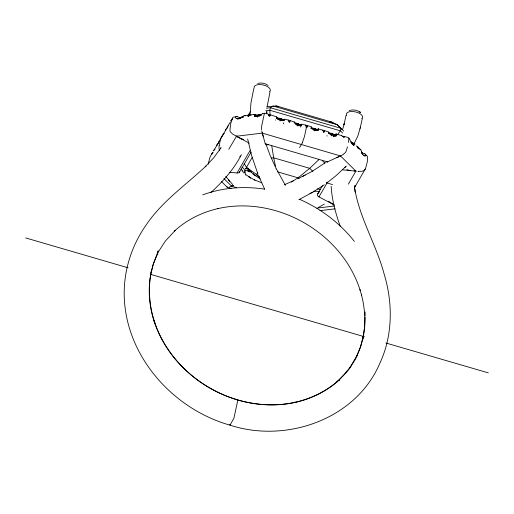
<?xml version="1.0" encoding="UTF-8"?>
<svg xmlns="http://www.w3.org/2000/svg" width="514" height="514" viewBox="0 0 514 514"><rect width="100%" height="100%" fill="white"/><g stroke="black" fill="none" stroke-linecap="round" stroke-linejoin="round"><path stroke-width="0.77" d="M250.292 111.589L251.012 102.646L253.794 88.53M365.197 317.009L364.715 326.872L363.057 337.589L363.25 336.58L360.545 346.616L356.748 356.234L357.609 354.461L349.777 367.953L350.882 366.321L344.386 374.423L336.927 381.748L337.711 381.08C324.045 392.998 306.871 400.56 289.029 403.477L289.504 403.394C233.086 412.729 173.096 376.768 154.759 322.599L154.926 323.068C149.677 307.655 148.019 290.975 150.698 274.881M288.714 120.456L288.759 121.683L289.286 122.178M305.939 125.763L306.113 126.952M218.315 142.661L219.253 141.266M324.559 130.909L323.904 132.233M326.731 161.717L326.731 161.897A1.009 0.456 -62 0 0 326.827 162.148L340.557 155.903M239.64 171.425L239.357 172.46A1.009 0.861 -15.6 0 1 239.01 172.762L237.333 173.006L229.54 172.254M229.906 424.365L229.874 424.86A3.335 0.443 -73.7 0 0 229.925 425.11L230.002 425.155C286.24 443.55 356.144 419.347 379.968 363.012C392.876 335.231 392.934 302.9 384.106 273.911C376.094 243.848 358.624 216.76 354.281 185.689M318.494 129.027L323.126 130.254A2.93 0.424 -75.4 0 1 323.158 130.524L323.242 131.745L323.781 132.239M243.366 172.935L242.814 170.995L240.815 169.055M267.229 106.237L270.043 91.781M307.308 126.123L306.807 127.151M301.692 124.182L305.862 125.146M208.292 164.217L209.603 158.286L210.926 155.241A3.682 3.161 -15.6 0 1 211.916 154.277L212.025 154.232M219.215 145.34L220.397 139.859A33.391 29.15 30.1 0 1 220.647 138.986L220.892 138.26A13.094 11.43 30.1 0 1 221.2 137.489L222.292 135.786M283.734 119.608C284.197 121.625 270.525 116.607 280.554 118.464L284.113 120.379L280.74 119.055L276.661 118.194M300.529 125.577L300.908 124.561M335.083 135.336L335.687 134.507M317.845 129.496L317.53 130.325M150.506 275.883L152.806 265.545L158.235 250.903L157.663 252.085M348.428 142.468L348.884 138.568A3.682 1.683 -62 0 0 348.653 137.758M245.692 169.209L245.891 168.226M284.525 119.177L288.65 120.128M351.492 142.686L350.998 142.121L353.381 145.121L352.456 143.136L351.036 141.903L353.523 145.186M351.974 143.085L351.531 142.5M352.373 143.547L352.019 142.847M361.535 152.118L361.83 152.831L361.451 152.529M362.158 153.018L362.46 154.104L361.875 152.594M277.611 118.882L277.701 118.471M283.4 120.565L283.49 120.16L280.554 118.464L276.776 118.079M289.453 121.272L289.196 121.902M299.861 125.095L297.593 123.437L294.74 123.437L301.05 125.789L297.593 123.437L295.717 123.122L298.788 124.015L301.153 125.345L300.394 125.634M296.205 123.951L297.779 124.022L301.153 125.345M300.504 125.673L300.523 125.127M306.357 126.746L307.006 125.712A7.472 0.983 -73.8 0 1 307.096 125.622M311.741 128.834L311.825 128.423L314.684 128.423L318.243 130.331L311.825 128.423M312.57 128.596L317.523 130.524M324.289 130.633A7.498 1.118 -73.2 0 0 324.186 130.723L323.479 131.79M336.214 136.126L331.716 133.389L328.864 133.396L333.278 134.764L335.719 136.075M330.335 133.903L331.909 133.974L335.276 135.304M333.766 136.756L334.653 135.079L331.716 133.389L328.574 133.03M335.173 135.741L334.653 135.079M346.05 115.438L343.937 124.812L344.322 123.219L344.239 123.559M269.265 116.402L269.291 115.11M362.299 118.689L360.32 127.466M249.02 171.181L250.594 171.252L250.504 171.663L248.249 171.078M334.794 135.889L335.147 134.983L336.818 135.471M239.331 118.188L239.428 117.777L243.038 116.729C231.101 121.497 240.828 117.07 243.013 117.372M241.606 117.571L241.696 117.16L243.058 117.192M254.681 116.331C256.19 114.808 263.753 116.382 258.388 114.879C257.649 115.213 253.717 116.023 254.681 116.331L254.771 115.926L258.388 114.879L260.926 115.001L258.201 115.329L258.388 114.879L259.564 115.168M257.649 115.566L261.35 115.316M259.827 115.714L259.917 115.303M347.464 146.914L346.173 151.135A3.682 1.683 -62 0 1 345.472 152.427L343.268 154.425M276.378 117.211L276.275 117.616M354.345 143.188L357.84 135.947L360.057 128.519M240.025 117.982L239.518 117.603A23.059 19.339 -72.3 0 0 238.991 117.333L237.262 116.717M359.973 128.853L360.404 127.125M265.828 143.702L265.481 144.267M344.014 124.478L342.69 129.162M280.136 120.97L280.554 118.464L276.628 118.419M297.176 125.943L297.779 124.022L297.593 123.437L297.253 123.572M301.679 124.24L299.932 125.712M314.26 130.922L314.684 128.423L311.535 128.057M331.299 135.895L331.716 133.389L328.478 133.255M318.468 129.142L316.695 130.601M284.512 119.235L282.488 120.629M221.181 137.508L221.637 137.617M225.697 129.695L227.072 127.755A2.923 2.576 36.4 0 1 227.387 127.549M216.657 145.314L218.039 143.361A3.816 3.309 26.3 0 1 218.733 143.014M262.5 132.644L262.281 133.12L265.295 143.875M319.579 191.51L317.877 193.572L317.395 195.224A1.009 0.758 64.3 0 0 317.549 195.673L318.976 196.888L333.599 204.662M354.377 187.893L355.026 186.344A31.579 27.57 30.1 0 0 355.225 185.727M232.013 185.329L231.589 186.158L236.479 187.584M221.348 137.219L221.926 136.416M302.335 142.808L304.429 136.583A29.896 3.945 -73.7 0 0 304.789 134.996L305.978 129.515A33.391 4.408 -73.7 0 0 306.151 128.654L306.293 127.941A13.094 1.728 -73.7 0 0 306.434 127.183L306.1 127.774M220.358 148.79L220.866 147.865M216.747 145.173L217.685 143.978A2.923 2.525 24.1 0 1 218.238 143.669M225.787 129.554L226.713 128.378M354.493 187.674L365.595 168.399L367.401 161.402L367.613 157.111A3.682 3.161 -15.6 0 0 367.067 155.967L365.737 155.106M241.413 154.669C233.902 169.292 222.832 181.731 210.689 192.686M365.261 169.087L364.882 169.684A3.682 3.161 -15.6 0 1 363.893 170.648L361.895 171.278L358.65 171.335M254.186 114.654L254.391 115.778L255.683 116.447M248.024 115.599L250.434 111.429M228.769 149.272L236.813 135.747M249.084 115.348L250.697 112.566M237.044 172.987L250.106 150.416M239.473 172.267L251.07 152.221M252.31 157.271L246.463 167.371L253.903 174.734L260.277 178.821M257.687 172.672L256.486 174.754L259.621 177.857M317.71 193.868L322.406 185.74M318.976 196.888L327.514 182.129M348.351 184.147L355.881 171.136L355.579 170.391M358.419 148.79L358.252 147.325L356.986 146.541M288.245 120.533L288.418 120.289A7.498 0.861 -74.3 0 1 288.495 120.199M221.071 147.672L213.702 157.798L205.221 166.793L205.973 166.073C185.959 184.892 162.803 200.865 146.998 223.751C132.483 243.912 124.131 268.514 124.189 293.417C124.382 354.75 172.235 408.932 230.002 425.155L233.729 418.537A3.335 0.443 -73.7 0 0 234.018 417.709L237.796 400.226A3.335 0.443 -73.7 0 0 237.744 399.976L237.744 399.976C256.627 405.411 276.86 406.516 296.083 402.192L295.589 402.314C311.876 398.639 327.341 390.974 339.664 379.64L338.893 380.321L348.723 369.643L355.495 359.145L360.378 347.618L362.948 338.263L362.736 339.259C365.897 324.572 365.268 309.177 361.432 294.676L361.58 295.184L359.986 289.723L360.128 290.211C341.926 232.726 276.744 195.262 217.917 208.607L218.411 208.491C202.124 212.16 186.659 219.831 174.336 231.159L175.107 230.478L165.277 241.156L158.505 251.654L153.622 263.187L151.052 272.542L151.264 271.54C148.103 286.227 148.732 301.622 152.568 316.123L152.42 315.615L154.014 321.077L153.872 320.595C166.138 358.958 199.348 388.828 237.699 399.937L237.192 400.412M337.814 134.276L340.339 130.819L340.891 128.288L337.383 124.786L331.993 122.139L276.686 106.006L266.67 106.751M333.592 136.66L334.563 135.49M218.366 142.635L221.052 138.15M244.471 172.974C246.135 170.821 243.63 168.219 241.876 167.101M305.567 125.339L305.605 125.3A7.472 0.989 -73.7 0 1 305.689 125.217M235.579 116.884L235.521 117.899L236.691 118.65M326.776 183.029L336.105 175.627L346.314 166.041M344.791 167.577L345.813 166.549M240.353 155.986L239.742 156.487M222.8 134.97L225.505 130.46M254.231 114.596L254.655 114.397A4.176 2.133 84 0 1 255.156 114.391M318.815 159.7L309.691 168.322L298.107 177.844L291.271 182.084M262.641 113.607L259.21 116.003M216.587 145.873L213.618 150.705L214.537 149.407M230.195 122.345L227.291 127.151L228.158 125.872M262.686 113.575L263.104 113.395M223.686 133.595L222.748 134.996M213.111 151.977L211.505 154.284L212.507 152.812A2.943 2.519 -5.7 0 1 212.989 152.485M243.874 115.901L240.372 118.297M325.446 162.585L312.12 171.406L298.146 178.609M324.385 184.744L312.351 192.442L298.891 199.657M235.624 116.845L236.26 116.62M225.601 130.389L225.942 130.183M324.373 204.064L318.404 207.476M214.64 149.33L215.096 149.086M243.957 115.836L244.497 115.624A4.176 2.21 -89.6 0 1 245.024 115.65M342.979 154.605L340.936 155.716M216.799 145.713L217.146 145.533M232.045 119.511L230.728 121.053L232.007 119.12A2.943 2.371 60.9 0 1 232.643 118.766M302.823 176.36L305.155 175.184M233.35 185.31L233.009 185.477M224.001 133.402L224.348 133.248M242.055 171.072L242.422 170.892M233.24 185.368L231.589 186.158L223.905 178.557M299.444 147.524L299.945 146.946A27.865 3.682 -73.7 0 0 300.337 146.329L301.808 143.791A28.765 3.797 -73.7 0 0 302.335 142.808M342.594 136.66L342.883 136.525A11.841 4.555 -65.1 0 1 343.545 136.281L348.248 137.508M338.707 156.789L336.619 157.669M231.082 186.389L229.167 187.186M312.93 192.185L309.884 193.437M293.751 180.62L284.383 184.712M248.371 116.659L249.984 114.988L254.726 114.397M311.439 128.282L314.684 128.423L317.613 130.113M349.308 110.606C352.964 109.206 357.307 110.086 360.391 112.386L359.755 111.923L360.436 112.405M202.715 194.877C222.35 187.591 243.861 186.01 264.498 189.126M335.006 135.837L336.387 135.079L336.676 134.16A8.738 2.756 -79.7 0 0 335.777 133.846M257.732 83.441C261.266 82.439 265.256 83.313 268.186 85.497M269.291 115.02A11.841 1.568 -81.8 0 0 269.175 114.571C267.717 115.856 270.152 116.427 270.647 114.988M313.861 191.189L318.744 191.388M275.093 106.199L276.686 106.006L278.087 106.835M266.387 108.203L270.377 107.722L340.891 128.288L343.718 131.089M265.841 110.735L269.831 110.253L340.339 130.819L342.607 133.062M244.574 115.624L248.994 115.085L249.913 115.393M239.376 117.963L240.051 117.879M254.777 116.1L255.31 116.035M289.395 122.178L290.108 120.861A2.93 0.353 -72.1 0 0 290.108 120.61L289.909 120.61A12.773 1.471 -74.3 0 0 289.44 121.33M266.014 144.961L268.372 144.678M271.296 158.106L273.679 157.817L309.691 168.322L312.827 171.425M316.849 208.125L334.177 206.03M319.952 210.669L335.102 208.838M248.994 115.085L248.204 115.56L247.954 116.601M248.275 170.642L249.708 170.622M248.204 169.19L248.558 169.524M250.267 114.93L251.076 115.181M257.7 115.329L256.949 115.714L257.328 117.173M352.777 143.104L353.703 143.22M358.611 171.335L357.962 171.297M243.816 139.525L242.19 139.133M356.106 171.156L354.075 170.963M342.555 169.838L355.881 171.136L340.506 155.935L262.281 133.12L236.299 136.255L241.619 138.915M317.459 188.901L319.56 189.287M329.506 121.831L331.993 122.139L333.072 123.212M362.126 153.262L364.169 153.737M350.169 170.481L349.012 170.269M248.525 170.121A2.968 0.36 86.2 0 1 248.551 170.282L249.804 170.487M359.492 149.111L359.704 149.156A4.176 3.026 -54.1 0 1 360.391 149.407M295.486 123.611L296.244 123.771M329.609 133.569L330.374 133.724M248.301 170.834L249.059 170.995M235.155 116.993L233.504 117.019A3.682 2.788 64.3 0 0 232.649 117.719L230.69 123.643L229.919 130.318A3.682 2.788 64.3 0 0 230.311 131.687L232.392 133.897L237.301 136.788M364.876 156.038L365.878 155.819L365.872 154.887M348.46 170.14L346.905 169.601M323.068 130.164L322.876 130.228A12.773 1.902 -73.2 0 0 322.792 130.28M271.308 115.072L276.519 116.839M290.082 120.572L294.785 122.171M307.269 125.557L311.484 126.791M324.482 130.575L328.748 132.072M336.619 134.115L341.823 135.638M280.214 118.599L281.749 119.049L283.362 120.668M314.343 128.558L315.872 129.001M331.376 133.524L332.911 133.974L333.984 135.053M283.522 119.929L284.069 120.083M289.26 121.6L290.108 121.844M300.651 124.921L301.461 125.159M306.389 126.598L307.745 126.99M317.613 129.869L318.462 130.119M323.524 131.597L324.334 131.828M265.25 143.74L327.874 162.006M332.526 184.603L326.319 182.733M277.438 171.817L298.107 177.844L299.058 178.788M245.679 168.431L248.346 169.209M244.94 170.211L251.77 172.203M255.419 175.178L253.903 174.734L253.28 173.501M227.561 187.417L231.133 188.458M25.7 237.931L128.07 267.794M150.396 274.303L364.375 336.721M385.93 343.005L488.3 372.868M264.845 113.183L269.021 114.404M268.604 115.573L269.4 115.804M248.564 170.243L250.1 170.693M356.44 145.854L357.526 146.625L358.072 148.572M261.812 182.798L254.25 179.836M353.619 145.012L354.699 144.942L354.866 144.016M242.049 139.076L241.734 138.96M245.017 115.701L245.461 115.907M255.162 114.474L255.779 114.808M299.823 199.432C320.999 208.774 339.992 223.166 354.352 241.355M255.021 180.189L248.41 176.533L250.697 177.966L246.084 174.792M344.11 136.306C344.971 139.127 342.883 136.628 342.138 135.844A10.248 3.945 -65.2 0 0 341.752 135.94M249.264 143.155L237.365 136.827M334.344 205.06L328.568 201.257M259.352 176.437L246.463 167.371L244.15 163.452M249.997 177.529L250.697 177.966M354.371 143.483L354.827 143.939M365.242 154.245L365.833 154.823M335.224 135.503L335.758 135.895M283.49 120.16L284.062 120.584M330.232 134.559L328.761 132.143M277.926 119.306L276.526 116.909M342.356 129.695L337.383 124.786L272.96 105.993L270.377 107.722L269.831 110.253L270.113 115.926M357.995 147.017L360.905 149.947M322.239 160.574L324.899 163.201M221.495 181.551L227.265 187.257M232.701 184.584L225.717 176.469M296.032 124.574L294.805 122.236M361.573 152.568L362.672 153.975M228.338 179.81L229.719 181.436M219.69 150.525L219.028 148.899L219.028 146.676A31.579 27.57 30.1 0 1 219.215 145.34M249.496 171.901L248.603 169.671M351.531 142.937L349.269 138.529A5.68 2.833 -73.1 0 0 348.768 138.401M285.405 185.342L276.403 168.933M360.969 150.049L362.601 154.161M275.292 166.742L270.068 155.279L266.477 145.526M264.678 189.261L258.94 176.578M257.964 174.175L251.744 155.98L247.684 139.063M263.245 136.274L262.551 134.07M340.204 226.244C335.642 213.387 331.941 200.062 331.183 186.376M244.792 171.445L245.763 175.113M262.526 133.981L261.748 130.929M276.114 169.01L273.679 157.817L271.784 145.982M311.593 127.131L312.795 129.464A3.405 2.621 22.1 0 0 316.63 130.498M340.384 155.363L340.506 155.935M270.749 115.38L270.743 115.348A10.248 1.356 -81.7 0 0 270.647 114.963M355.155 191.613L355.238 192.159L354.358 186.261M261.555 129.798L261.453 127.915A3.682 0.784 -84.4 0 1 261.568 126.495L264.292 113.89A3.682 0.784 -84.4 0 1 264.614 113.253M226.925 186.338L226.925 186.357A3.682 1.683 -62 0 0 227.156 187.167M365.081 311.959L365.191 315.551M266.805 111.512L266.843 113.774M266.805 112.617L266.805 111.66M319.56 189.255A4.902 2.968 22.3 0 1 320.518 189.537M254.205 88.112A8.288 3.894 12.2 0 1 263.271 85.003A8.288 3.894 12.2 0 1 269.606 91.653M346.642 115.438A8.288 3.894 12.2 0 1 355.213 111.846A8.288 3.894 12.2 0 1 361.779 118.638M256.12 115.04A20.322 11.713 -75 0 1 256.64 115.509M255.811 114.706A13.949 7.883 -78.1 0 1 256.158 114.943M257.347 116.402A6.393 4.08 -36.8 0 1 255.721 116.376M259.217 116.132A6.586 4.35 -39.7 0 1 257.328 116.607M263.091 113.446A5.68 1.446 -74.3 0 1 263.425 113.478M236.234 116.53A4.909 3.482 61.4 0 1 237.25 116.582M238.226 118.689A6.284 3.971 -35.7 0 1 236.742 118.58M238.567 118.766A6.483 4.26 -39.3 0 1 238.181 118.798M240.379 118.413A6.239 4.125 -39.7 0 1 238.535 118.869M294.072 122.885A9.554 1.163 -71 0 1 294.631 122.069M299.906 125.673A3.405 2.589 28.6 0 1 296.154 124.491M300.433 127.067A9.824 1.497 -68.5 0 1 301.185 125.769M275.433 120.103A8.738 0.501 -68.1 0 1 275.555 119.833M282.449 120.546A4.555 3.489 28 0 1 278.068 119.177M283.342 123.784A9.586 1.465 -67.3 0 1 283.837 122.84M352.231 143.085A20.322 15.651 -72.1 0 0 351.473 143.13A6.586 3.129 77.7 0 0 352.527 144.421M352.244 143.014A13.949 10.614 -68.2 0 1 352.79 143.027M353.748 143.143A4.176 2.93 -46.6 0 1 354.397 143.451M353.606 144.922A6.393 2.911 75 0 1 352.591 144.145M364.24 153.615A4.909 4.003 -14.6 0 1 365.332 154.155M364.863 155.941A6.284 2.827 74 0 1 363.899 155.305M363.893 155.466A6.483 3.058 77.4 0 1 363.661 155.254M363.649 155.401A6.239 2.962 77.8 0 1 362.614 154.123M317.935 129.008A9.554 1.362 -76.5 0 1 318.526 128.654M310.983 127.665A9.824 1.086 -78.9 0 1 310.951 128.686M334.73 135.741A4.555 3.527 23 0 1 330.316 134.488M327.032 135.561A9.586 1.054 -80.1 0 1 326.968 136.146M221.842 136.326A3.624 3.187 31.4 0 1 222.819 135.741M247.594 170.262A11.224 2.891 -70.7 0 1 247.851 170.006M222.254 135.741A3.624 3.135 28.8 0 1 222.774 135.42M226.655 128.307A3.816 3.347 33.9 0 1 227.484 127.947M288.412 120.559A3.81 0.424 -73.3 0 1 288.791 120.192M305.56 125.834A3.624 0.469 -72.7 0 1 306.093 125.204M324.315 130.537A3.81 0.585 -74.2 0 1 324.507 131.064M307.115 125.551A3.624 0.488 -74.8 0 1 307.109 126.572"/></g></svg>
